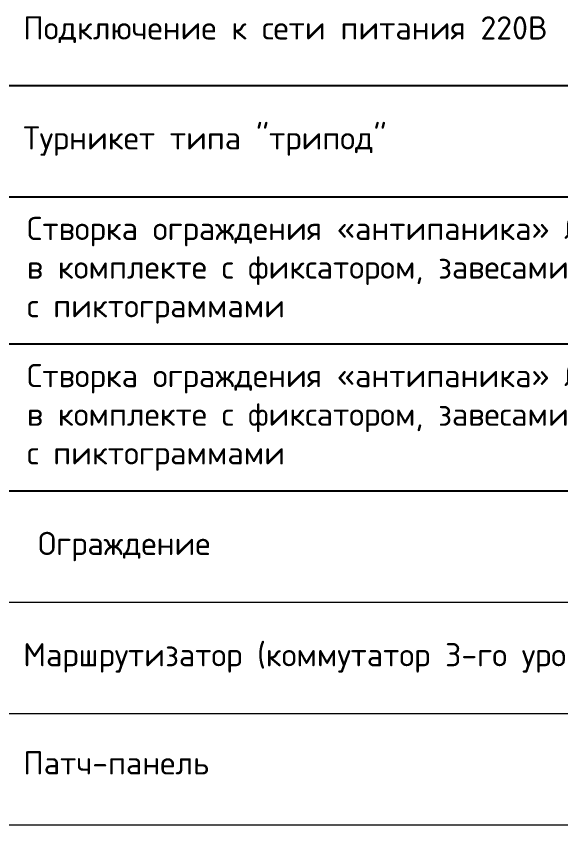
# Model space of a CAD drawing. Header units: millimetres. Extents: x 4247 to 622543, y -201358 to 142419.
# Drawn here: x 6532 to 9821, y -126567 to -121688 of the extents above; entities that cross this region are included whole.
import ezdxf

# ---------------------------------------------------------------- set-up
doc = ezdxf.new("R2010")
doc.units = ezdxf.units.MM
doc.layers.add('Узлы', color=7, linetype='Continuous')
doc.styles.add('ICOCPEUR', font='isocpeur.ttf')

msp = doc.modelspace()

# ---------------------------------------------------------------- linework, layer by layer
at = {"layer": 'Узлы'}
for p, q in [((4246.895, -122105.665), (13411.755, -122105.665)), ((4246.895, -122777.094), (13411.755, -122777.094)), ((4246.895, -123664.685), (13411.755, -123664.685)), ((5471.878, -124552.277), (13411.755, -124552.277))]:
    msp.add_line(p, q, dxfattribs=at)
at = {"layer": 'Узлы', "lineweight": 0}
for p, q in [((6484.992, -125223.706), (11926.216, -125223.706)), ((6484.992, -125895.135), (11926.216, -125895.135)), ((6484.992, -126566.564), (11926.216, -126566.564))]:
    msp.add_line(p, q, dxfattribs=at)

# ---------------------------------------------------------------- texts
at = {"layer": 'Узлы', "attachment_point": 4, "style": 'ICOCPEUR'}
for s, insert, char_height, width in [(' Подключение к сети питания 220В', (6485.831, -121769.95), 139.88101, 5439.5459), ('{\\C7; Турникет типа "трипод"}', (6485.831, -122441.379), 139.88101, 5439.5459), ('Створка ограждения «антипаника» Ø32мм длиной 1,2 м . в комплекте с фиксатором, завесами и с заполненинием с пиктограммами{\\C256; }', (6596.896, -123220.889), 139.881014, 5217.41485), ('Створка ограждения «антипаника» Ø32мм длиной 1,5 м. в комплекте с фиксатором, завесами и с заполненинием с пиктограммами', (6596.896, -124108.481), 139.881014, 5217.41485), ('  Ограждение', (6485.831, -124887.991), 139.88101, 5439.5459), (' {\\fISOCPEUR|b0|i0|c204|p34;\\C256;Маршрутизатор} (коммутатор 3-го уровня, 24xRJ45', (6485.831, -125559.42), 139.88101, 5439.5459), (' Патч-панель', (6485.831, -126192.806), 139.88101, 5439.5459)]:
    msp.add_mtext(s, dxfattribs=dict(at, insert=insert, char_height=char_height, width=width))

doc.saveas('drawing.dxf')
